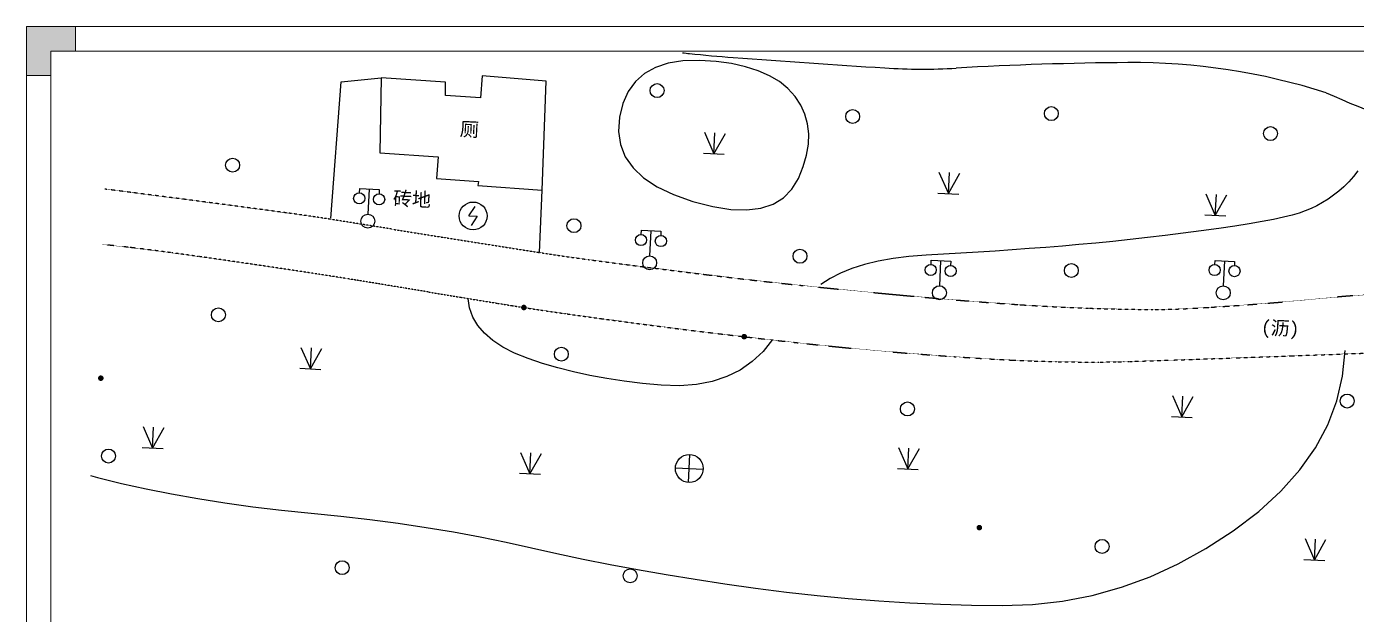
# Model space of a CAD drawing. Header units: millimetres. Extents: x 4 to 2106212, y -117026 to 198097.
# Drawn here: x 1649514 to 1744848, y 148339 to 190477 of the extents above; entities that cross this region are included whole.
import ezdxf
from ezdxf.enums import TextEntityAlignment as Align

# ---------------------------------------------------------------- set-up
doc = ezdxf.new("R2010")
doc.units = ezdxf.units.MM
doc.linetypes.add('X6', pattern=[2, 1, -1])
doc.layers.add('图框', color=7, linetype='Continuous', lineweight=13)
doc.layers.add('粗实线', color=7, linetype='Continuous')
doc.styles.add('宋体', font='')
doc.styles.get('宋体').set_extended_font_data('SimSun')

# ---------------------------------------------------------------- blocks, each defined once
blk = doc.blocks.new('jytkjyk')
at = {"layer": '粗实线', "color": 252, "linetype": 'Continuous'}
for p, q in [((469229, 187851, 16000), (468312, 187549, 16000)), ((470281, 188016, 16000), (469229, 187851, 16000)), ((471468, 188044, 16000), (470281, 188016, 16000)), ((472672, 187967, 16000), (471468, 188044, 16000)), ((473777, 187821, 16000), (472672, 187967, 16000)), ((474783, 187604, 16000), (473777, 187821, 16000)), ((455899, 186936, 14779), (455779, 185382, 14779)), ((460482, 186567, 14779), (455899, 186936, 14779)), ((467530, 187110, 16000), (466882, 186533, 16000)), ((468312, 187549, 16000), (467530, 187110, 16000)), ((475690, 187317, 16000), (474783, 187604, 16000)), ((476498, 186959, 16000), (475690, 187317, 16000)), ((477207, 186532, 16000), (476498, 186959, 16000)), ((448652, 186798, 14779), (448548, 181419, 14779)), ((453274, 186493, 14779), (448652, 186798, 14779)), ((453255, 185526, 14779), (453274, 186493, 14779)), ((460195, 178744, 14779), (460482, 186567, 14779)), ((466882, 186533, 16000), (466369, 185819, 16000)), ((477816, 186034, 16000), (477207, 186532, 16000)), ((478326, 185465, 16000), (477816, 186034, 16000)), ((455779, 185382, 14779), (453255, 185526, 14779)), ((465991, 184968, 16000), (465748, 183979, 16000)), ((466369, 185819, 16000), (465991, 184968, 16000)), ((478733, 184846, 16000), (478326, 185465, 16000)), ((479032, 184194, 16000), (478733, 184846, 16000)), ((479223, 183509, 16000), (479032, 184194, 16000)), ((465748, 183979, 16000), (465676, 182960, 16000)), ((479307, 182792, 16000), (479223, 183509, 16000)), ((465676, 182960, 16000), (465813, 182016, 16000)), ((479283, 182043, 16000), (479307, 182792, 16000)), ((448548, 181419, 14779), (452733, 181145, 14779)), ((452733, 181145, 14779), (452625, 179587, 14779)), ((465813, 182016, 16000), (466157, 181149, 16000)), ((466157, 181149, 16000), (466710, 180357, 16000)), ((478912, 180446, 16000), (479152, 181261, 16000)), ((479152, 181261, 16000), (479283, 182043, 16000)), ((466710, 180357, 16000), (467471, 179641, 16000)), ((478565, 179599, 16000), (478912, 180446, 16000)), ((452625, 179587, 14779), (455635, 179375, 14779)), ((455635, 179375, 14779), (455592, 179083, 14779)), ((467471, 179641, 16000), (468440, 179001, 16000)), ((478097, 178818, 16000), (478565, 179599, 16000)), ((518020, 179347, 15000), (517668, 178999, 15000)), ((518357, 179728, 15000), (518020, 179347, 15000)), ((518680, 180142, 15000), (518357, 179728, 15000)), ((455592, 179083, 14779), (460195, 178744, 14779)), ((468440, 179001, 16000), (469618, 178436, 16000)), ((469618, 178436, 16000), (471003, 177948, 16000)), ((477492, 178201, 16000), (478097, 178818, 16000)), ((516928, 178384, 15000), (516542, 178112, 15000)), ((517303, 178680, 15000), (516928, 178384, 15000)), ((517668, 178999, 15000), (517303, 178680, 15000)), ((471003, 177948, 16000), (472425, 177580, 16000)), ((472425, 177580, 16000), (473711, 177376, 16000)), ((473711, 177376, 16000), (474860, 177336, 16000)), ((474860, 177336, 16000), (475873, 177460, 16000)), ((475873, 177460, 16000), (476751, 177748, 16000)), ((476751, 177748, 16000), (477492, 178201, 16000)), ((515322, 177436, 15000), (514893, 177258, 15000)), ((515739, 177638, 15000), (515322, 177436, 15000)), ((516146, 177863, 15000), (515739, 177638, 15000)), ((516542, 178112, 15000), (516146, 177863, 15000)), ((511815, 176500, 15000), (510886, 176339, 15000)), ((512637, 176657, 15000), (511815, 176500, 15000)), ((513351, 176810, 15000), (512637, 176657, 15000)), ((513957, 176959, 15000), (513351, 176810, 15000)), ((514455, 177104, 15000), (513957, 176959, 15000)), ((514893, 177258, 15000), (514455, 177104, 15000)), ((504865, 175500, 15000), (503597, 175350, 15000)), ((506149, 175661, 15000), (504865, 175500, 15000)), ((507449, 175831, 15000), (506149, 175661, 15000)), ((508702, 176005, 15000), (507449, 175831, 15000)), ((509848, 176174, 15000), (508702, 176005, 15000)), ((510886, 176339, 15000), (509848, 176174, 15000)), ((493897, 174472, 15000), (492681, 174388, 15000)), ((495104, 174560, 15000), (493897, 174472, 15000)), ((496302, 174651, 15000), (495104, 174560, 15000)), ((497489, 174745, 15000), (496302, 174651, 15000)), ((498679, 174846, 15000), (497489, 174745, 15000)), ((499885, 174957, 15000), (498679, 174846, 15000)), ((501107, 175078, 15000), (499885, 174957, 15000)), ((502344, 175209, 15000), (501107, 175078, 15000)), ((503597, 175350, 15000), (502344, 175209, 15000)), ((484290, 173659, 15000), (483307, 173420, 15000)), ((485352, 173849, 15000), (484290, 173659, 15000)), ((486494, 173991, 15000), (485352, 173849, 15000)), ((487715, 174084, 15000), (486494, 173991, 15000)), ((488971, 174155, 15000), (487715, 174084, 15000)), ((490218, 174229, 15000), (488971, 174155, 15000)), ((491454, 174307, 15000), (490218, 174229, 15000)), ((492681, 174388, 15000), (491454, 174307, 15000)), ((481579, 172797, 15000), (480835, 172413, 15000)), ((482403, 173133, 15000), (481579, 172797, 15000)), ((483307, 173420, 15000), (482403, 173133, 15000)), ((480835, 172413, 15000), (480169, 171980, 15000)), ((454994, 170304, 15000), (454881, 170993, 15000)), ((455228, 169658, 15000), (454994, 170304, 15000)), ((455584, 169055, 15000), (455228, 169658, 15000)), ((456061, 168495, 15000), (455584, 169055, 15000)), ((456659, 167977, 15000), (456061, 168495, 15000)), ((457379, 167502, 15000), (456659, 167977, 15000)), ((476712, 168054, 15000), (476029, 167192, 15000)), ((458220, 167070, 15000), (457379, 167502, 15000)), ((459183, 166681, 15000), (458220, 167070, 15000)), ((476029, 167192, 15000), (475256, 166460, 15000)), ((517584, 165417, 14000), (517769, 167261, 14000)), ((460227, 166329, 15000), (459183, 166681, 15000)), ((461314, 166010, 15000), (460227, 166329, 15000)), ((462442, 165723, 15000), (461314, 166010, 15000)), ((475256, 166460, 15000), (474392, 165856, 15000)), ((463613, 165469, 15000), (462442, 165723, 15000)), ((464826, 165247, 15000), (463613, 165469, 15000)), ((466082, 165058, 15000), (464826, 165247, 15000)), ((467379, 164902, 15000), (466082, 165058, 15000)), ((472394, 165037, 15000), (471259, 164822, 15000)), ((473438, 165382, 15000), (472394, 165037, 15000)), ((474392, 165856, 15000), (473438, 165382, 15000)), ((517166, 163638, 14000), (517584, 165417, 14000)), ((468718, 164778, 15000), (467379, 164902, 15000)), ((470034, 164735, 15000), (468718, 164778, 15000)), ((471259, 164822, 15000), (470034, 164735, 15000)), ((516513, 161925, 14000), (517166, 163638, 14000)), ((515627, 160276, 14000), (516513, 161925, 14000)), ((514506, 158694, 14000), (515627, 160276, 14000)), ((427827, 158290, 14000), (428330, 158150, 14000)), ((513151, 157176, 14000), (514506, 158694, 14000)), ((428330, 158150, 14000), (430036, 157728, 14000)), ((430036, 157728, 14000), (431800, 157335, 14000)), ((431800, 157335, 14000), (433624, 156971, 14000)), ((433624, 156971, 14000), (435507, 156637, 14000)), ((435507, 156637, 14000), (437450, 156333, 14000)), ((511563, 155724, 14000), (513151, 157176, 14000)), ((437450, 156333, 14000), (439451, 156058, 14000)), ((439451, 156058, 14000), (441512, 155813, 14000)), ((441512, 155813, 14000), (443633, 155597, 14000)), ((443633, 155597, 14000), (445760, 155382, 14000)), ((509740, 154336, 14000), (511563, 155724, 14000)), ((445760, 155382, 14000), (447844, 155139, 14000)), ((447844, 155139, 14000), (449885, 154870, 14000)), ((449885, 154870, 14000), (451881, 154573, 14000)), ((451881, 154573, 14000), (453834, 154248, 14000)), ((453834, 154248, 14000), (455742, 153897, 14000)), ((455742, 153897, 14000), (457607, 153518, 14000)), ((457607, 153518, 14000), (459428, 153111, 14000)), ((507784, 153067, 14000), (509740, 154336, 14000)), ((459428, 153111, 14000), (461253, 152699, 14000)), ((461253, 152699, 14000), (463131, 152301, 14000)), ((505795, 151969, 14000), (507784, 153067, 14000)), ((463131, 152301, 14000), (465060, 151918, 14000)), ((465060, 151918, 14000), (467042, 151550, 14000)), ((503773, 151042, 14000), (505795, 151969, 14000)), ((467042, 151550, 14000), (469075, 151196, 14000)), ((469075, 151196, 14000), (471161, 150858, 14000)), ((471161, 150858, 14000), (473299, 150534, 14000)), ((501718, 150286, 14000), (503773, 151042, 14000)), ((473299, 150534, 14000), (475489, 150226, 14000)), ((475489, 150226, 14000), (477705, 149942, 14000)), ((477705, 149942, 14000), (479919, 149695, 14000)), ((479919, 149695, 14000), (482131, 149484, 14000)), ((497509, 149286, 14000), (499630, 149700, 14000)), ((499630, 149700, 14000), (501718, 150286, 14000)), ((482131, 149484, 14000), (484342, 149309, 14000)), ((484342, 149309, 14000), (486551, 149170, 14000)), ((486551, 149170, 14000), (488758, 149067, 14000)), ((488758, 149067, 14000), (490964, 149000, 14000)), ((490964, 149000, 14000), (493168, 148969, 14000)), ((493168, 148969, 14000), (495355, 149042, 14000)), ((495355, 149042, 14000), (497509, 149286, 14000))]:
    blk.add_line(p, q, dxfattribs=at)
at = {"layer": '粗实线', "color": 252}
for p, q in [((445039, 176730), (445786, 186511)), ((445786, 186511), (448652, 186798)), ((471831, 182899, 100000), (472506, 181364, 100000)), ((472506, 181364, 100000), (472580, 182862, 100000)), ((472506, 181364, 100000), (473329, 182825, 100000)), ((471757, 181401, 100000), (473255, 181326, 100000)), ((488643, 180045, 100000), (489318, 178510, 100000)), ((489318, 178510, 100000), (489392, 180008, 100000)), ((489318, 178510, 100000), (490141, 179971, 100000)), ((447102, 178562, 100000), (447117, 178862, 100000)), ((447117, 178862, 100000), (448515, 178790, 100000)), ((447727, 177028, 100000), (447816, 178826, 100000)), ((448515, 178790, 100000), (448501, 178491, 100000)), ((460003, 174282), (460195, 178744)), ((488569, 178547, 100000), (490067, 178473, 100000)), ((507780, 178480, 100000), (508455, 176944, 100000)), ((508455, 176944, 100000), (508529, 178443, 100000)), ((508455, 176944, 100000), (509278, 178406, 100000)), ((507706, 176982, 100000), (509204, 176907, 100000)), ((467301, 175573, 100000), (467316, 175873, 100000)), ((467316, 175873, 100000), (468714, 175801, 100000)), ((467926, 174039, 100000), (468015, 175837, 100000)), ((468714, 175801, 100000), (468700, 175502, 100000)), ((488073, 173430, 100000), (488088, 173730, 100000)), ((488088, 173730, 100000), (489486, 173658, 100000)), ((488698, 171896, 100000), (488787, 173694, 100000)), ((489486, 173658, 100000), (489472, 173359, 100000)), ((508424, 173421, 100000), (508439, 173721, 100000)), ((508439, 173721, 100000), (509837, 173649, 100000)), ((509049, 171887, 100000), (509138, 173685, 100000)), ((509837, 173649, 100000), (509822, 173350, 100000)), ((442904, 167479, 100000), (443579, 165944, 100000)), ((443579, 165944, 100000), (443653, 167442, 100000)), ((443579, 165944, 100000), (444402, 167405, 100000)), ((442830, 165981, 100000), (444328, 165907, 100000)), ((505378, 164031, 100000), (506053, 162496, 100000)), ((506053, 162496, 100000), (506127, 163994, 100000)), ((506053, 162496, 100000), (506876, 163957, 100000)), ((505304, 162533, 100000), (506802, 162459, 100000)), ((431594, 161803), (432269, 160267)), ((432269, 160267), (432343, 161766)), ((432269, 160267), (433092, 161728)), ((431520, 160304), (433018, 160230)), ((485738, 160303, 100000), (486413, 158768, 100000)), ((486413, 158768, 100000), (486487, 160266, 100000)), ((486413, 158768, 100000), (487236, 160229, 100000)), ((458646, 159954, 100000), (459320, 158418, 100000)), ((459320, 158418, 100000), (459395, 159916, 100000)), ((459320, 158418, 100000), (460144, 159879, 100000)), ((470694, 157798, 100000), (470793, 159796, 100000)), ((458571, 158455, 100000), (460070, 158381, 100000)), ((469745, 158847, 100000), (471743, 158748, 100000)), ((485664, 158805, 100000), (487162, 158731, 100000)), ((514886, 153771, 100000), (515561, 152235, 100000)), ((515561, 152235, 100000), (515635, 153734, 100000)), ((515561, 152235, 100000), (516385, 153697, 100000)), ((514812, 152273, 100000), (516310, 152198, 100000))]:
    blk.add_line(p, q, dxfattribs=at)
for points in [[(454948, 176917), (455382, 177589)], [(454948, 176917), (455548, 176888)], [(455548, 176888), (455115, 176215)]]:
    blk.add_lwpolyline(points, dxfattribs=at)
at = {"layer": '粗实线', "color": 252, "linetype": 'Continuous', "const_width": 200, "flags": 128}
for points, elevation in [([(458787, 170344, 1), (458987, 170334, 1)], 15100), ([(474581, 168252, 1), (474781, 168242, 1)], 15030), ([(428456, 165275, 1), (428656, 165266, 1)], 14560), ([(491439, 154565, 1), (491638, 154555, 1)], 14600)]:
    blk.add_lwpolyline(points, format="xyb", close=True, dxfattribs=dict(at, elevation=elevation))
at = {"layer": '粗实线', "color": 252}
for centre, radius in [((468434, 185888, 100000), 500), ((482455, 184030, 100000), 500), ((496698, 184240, 100000), 500), ((512416, 182806, 100000), 500), ((438006, 180545, 100000), 500), ((447083, 178163, 100000), 400), ((448507, 178091, 100000), 400), ((455248, 176902, 100000), 1000), ((447703, 176529, 100000), 500), ((462476, 176206, 100000), 500), ((467282, 175174, 100000), 400), ((468706, 175102, 100000), 400), ((478680, 174013, 100000), 500), ((467902, 173540, 100000), 500), ((488054, 173031, 100000), 400), ((489478, 172959, 100000), 400), ((498133, 172987, 100000), 500), ((508404, 173022, 100000), 400), ((509829, 172950, 100000), 400), ((488674, 171397, 100000), 500), ((509024, 171388, 100000), 500), ((436984, 169814, 100000), 500), ((461572, 166992, 100000), 500), ((517908, 163634, 100000), 500), ((486382, 163066, 100000), 500), ((429107, 159692, 100000), 500), ((470744, 158797, 100000), 1000), ((500335, 153213, 100000), 500), ((445861, 151689, 100000), 500), ((466507, 151101, 100000), 500)]:
    blk.add_circle(centre, radius, dxfattribs=at)
for centre, radius, start, end in [((475474, 233261), 44964, 263.34566, 263.98174), ((481229, 287847), 99852, 263.98174, 265.78863), ((561597, 1379279), 1194240, 265.788627, 266.311082), ((503892, -54863), 242765, 90.4039, 93.31007), ((502503, 142132), 45765, 72.31227, 90.4039), ((487456, 229326), 41899, 266.31108, 273.31007), ((553793, 269442), 91677, 245.93425, 252.08269)]:
    blk.add_arc(centre, radius, start, end, dxfattribs=at)
at = {"layer": '粗实线', "color": 252, "linetype": 'X6'}
for centre, radius, start, end in [((384929, -180147), 361647, 82.69473, 83.02496), ((217404, -1486925), 1679119, 82.314927, 82.694732), ((424037, 44371), 133945, 80.97016, 82.31493), ((-87470, -3174312), 3393018, 80.894677, 80.97016), ((842365, 2627393), 2482727, 260.894677, 260.982919), ((421814, 101907), 73266, 84.04082, 84.64358), ((410696, -4600), 180351, 83.83183, 84.04082), ((421087, 91549), 83643, 83.52496, 83.83183), ((420382, 85332), 89899, 82.74971, 83.52496), ((403166, -49991), 226313, 82.26109, 82.74971), ((1223521, 5029283), 4914672, 260.982919, 261.023396), ((1176959, 4734524), 4616257, 261.023396, 261.065162), ((379683, -222792), 400703, 81.98332, 82.26109), ((361820, -349621), 528784, 81.74152, 81.98332), ((293278, -821859), 1005969, 81.519646, 81.741519), ((482668, 318445), 145933, 261.06516, 262.4477), ((578830, 1043750), 877586, 262.447703, 263.011472), ((377651, -255976), 433831, 81.18179, 81.51965), ((288912, -827993), 1012691, 81.064818, 81.181787), ((515116, 523982), 353927, 263.01147, 264.08687), ((431297, 77618), 95954, 80.68482, 81.06482), ((-3902912, -26345933), 26872613, 80.681653, 80.6848237), ((-7387537, -47582619), 48393288, 80.6792883, 80.6816522), ((-14097430, -88464826), 89822474, 80.67812311, 80.67928826), ((545989, 822067), 653606, 264.086866, 264.878206), ((2810287, 14533095), 14553973, 260.6751079, 260.6823035), ((513772, 536222), 369952, 260.6823, 260.76876), ((1765361, 8237159), 8171933, 260.7687632, 260.7871584), ((513577, 460450), 290540, 264.87821, 266.19471), ((493368, 406126), 236229, 273.98034, 275.37025), ((534961, -36328), 208175, 93.88964, 95.37025), ((603115, 1071414), 912545, 260.787158, 260.85011), ((573325, 886459), 725206, 260.85011, 260.920727), ((467769, 225921), 56287, 260.92073, 261.36721), ((511720, 515415), 349098, 261.36721, 261.54649), ((487539, 352712), 184608, 261.54649, 262.00434), ((547772, 781528), 617634, 262.004339, 262.254648), ((505407, 337602), 167421, 266.19471, 267.92903), ((504372, 309002), 138802, 267.92903, 269.8355), ((504105, 215936), 45735, 269.8355, 273.15708), ((495253, 376433), 206476, 273.15708, 273.58092), ((493628, 402389), 232483, 273.58092, 273.98034), ((537771, 707996), 543425, 262.25465, 262.48876), ((539533, 721364), 556909, 262.48876, 262.72003), ((531962, 662092), 497155, 262.72003, 263.04534), ((536949, 702982), 538348, 263.04534, 263.35796), ((537046, 703815), 539187, 263.35796, 263.57395), ((527849, 622154), 457010, 263.57395, 263.80856), ((516874, 520986), 355248, 263.80856, 264.14133), ((511042, 464145), 298109, 264.14133, 264.50459), ((500959, 359346), 192825, 264.50459, 264.88176), ((515210, 518450), 352567, 264.88176, 265.16069), ((501669, 358515), 192059, 265.16069, 265.66178), ((521379, 618332), 452622, 265.66178, 265.98819), ((363352, 4319052), 4154908, 272.018635, 272.077678), ((258392, 7212248), 7050007, 272.0776782, 272.123005), ((504760, 381369), 215077, 265.98819, 266.59444), ((501703, 330000), 163618, 266.59444, 267.28953), ((499344, 280162), 113724, 267.28953, 268.04248), ((500008, 299593), 133166, 268.04248, 268.73829), ((500437, 319072), 152650, 268.73829, 269.42591), ((499563, 231849), 65423, 269.42591, 270.47628), ((498700, 335659), 169237, 270.47628, 270.89485), ((500801, 201159), 34720, 270.89485, 271.81898), ((384443, 3865052), 3700460, 271.818978, 271.825155), ((498986, 270513), 104096, 271.82516, 271.86199), ((407980, 3069891), 2904954, 271.86199, 271.86283), ((158385, 10742496), 10581617, 271.8631123, 271.8635509), ((450555, 1762741), 1597110, 271.863553, 271.960548), ((352834, 4617455), 4453497, 271.960548, 272.018635)]:
    blk.add_arc(centre, radius, start, end, dxfattribs=at)
at = {"layer": '粗实线', "color": 252, "linetype": 'Continuous', "style": '宋体'}
for s, p in [('厕', (454978, 183104, 100000)), ('(沥)', (513106, 168787, 100000))]:
    blk.add_text(s, height=1000, rotation=357.16432, dxfattribs=at).set_placement(p, align=Align.MIDDLE)
blk.add_text('砖地', height=1000, rotation=357.16432, dxfattribs=at).set_placement((450864, 178116, 100000), align=Align.MIDDLE_CENTER)
blk = doc.blocks.new('GW-TK')
at = {"layer": '图框', "linetype": 'Continuous', "lineweight": 0}
h = blk.add_hatch(color=256, dxfattribs=at)
h.dxf.hatch_style = 1
h.paths.add_polyline_path([(927183.55, 464715.01), (927183.55, 464705.01), (927188.55, 464705.01), (927188.55, 464710.01), (927193.56, 464710.01), (927193.56, 464715.01)])
blk.add_lwpolyline([(927188.55, 464705.01), (927188.55, 464710.01), (927193.56, 464710.01), (927193.56, 464715.01), (927183.55, 464715.01), (927183.55, 464705.01)], close=True, dxfattribs=at)
at = {"layer": '图框'}
for points in [[(927183.55, 464715.01), (927603.55, 464715.01), (927603.55, 464418.01), (927183.55, 464418.01)], [(927188.55, 464710.01), (927598.55, 464710.01), (927598.55, 464423.01), (927188.55, 464423.01)]]:
    blk.add_lwpolyline(points, close=True, dxfattribs=at)

msp = doc.modelspace()

# ---------------------------------------------------------------- block references
at = {"xscale": 350, "yscale": 350, "zscale": 350}
msp.add_blockref('GW-TK', (-322864729.1163, -162459777.5503), dxfattribs=at)
msp.add_blockref('jytkjyk', (1226278.7681, -0.0014, 0.001))

doc.saveas('drawing.dxf')
